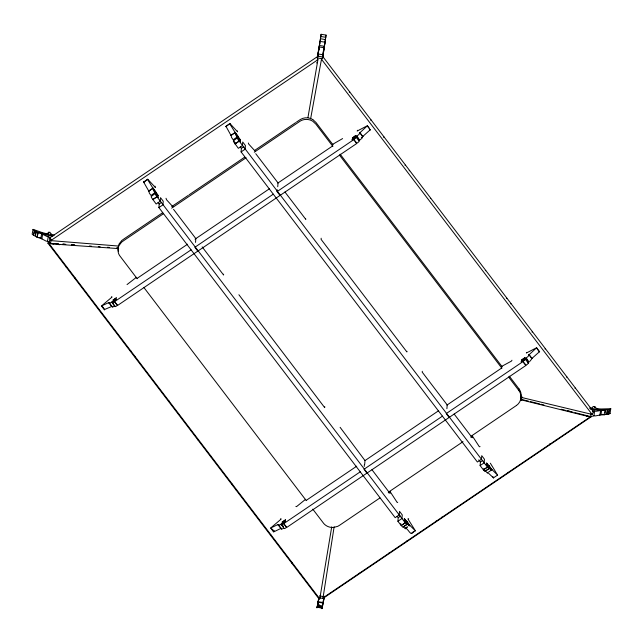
<?xml version="1.0" encoding="UTF-8"?>
<svg xmlns="http://www.w3.org/2000/svg" width="643" height="643" viewBox="0 0 643 643"><rect width="100%" height="100%" fill="white"/><g stroke="black" fill="none" stroke-linecap="round" stroke-linejoin="round"><path stroke-width="0.96" d="M480.112 465.596L484.171 462.847L484.468 459.263L481.728 455.678L481.438 459.263L477.379 462.004L241.093 151.917L245.144 149.168L245.441 145.583L242.708 141.999L242.411 145.583L238.36 148.332L234.068 142.441A2.757 0.587 55.9 0 1 233.811 142.047L233.409 141.203A4.405 0.932 55.9 0 1 233.353 140.93L237.436 137.739L237.412 138.165A4.405 0.932 55.9 0 0 237.46 138.454L237.862 139.306A2.757 0.587 55.9 0 0 238.119 139.692L487.474 467.156L483.415 469.904L480.112 465.596L480.409 462.004L478.77 459.858M356.214 137.297A4.405 1.093 -37.3 0 1 356.101 137.546L355.491 138.237A2.757 0.683 -37.3 0 1 355.129 138.526C351.11 139.555 358.111 142.24 356.351 143.759L117.685 305.385L114.446 301.519L113.064 302.451A2.757 0.683 -37.3 0 1 112.71 302.652L112.139 302.757A4.405 1.093 -37.3 0 1 112.059 302.644L116.383 299.212A1.993 0.498 -37.3 0 0 116.166 299.244L111.802 302.033L115.001 306.486A4.405 1.093 -37.3 0 0 115.081 306.615L115.644 306.51A2.757 0.683 -37.3 0 0 116.005 306.317L117.388 305.385L114.446 301.519M528.313 363.126L525.371 359.268A4.405 1.093 -37.3 0 1 525.259 359.533L524.648 360.217A2.757 0.683 -37.3 0 1 524.278 360.506C520.267 361.543 527.268 364.227 525.5 365.746L286.842 527.373L283.603 523.506L282.261 524.415A2.757 0.683 -37.3 0 1 281.859 524.64L281.296 524.744A4.405 1.093 -37.3 0 1 281.216 524.632L285.468 521.2A1.993 0.498 -37.3 0 0 285.323 521.224L280.951 524.021L284.158 528.474A4.405 1.093 -37.3 0 0 284.238 528.602L284.801 528.498A2.757 0.683 -37.3 0 0 285.162 528.297L286.545 527.364L283.603 523.506M397.913 521.264L401.963 518.515L402.261 514.93L399.528 511.346L399.231 514.93L395.18 517.679L158.885 207.585L162.944 204.844L163.234 201.251L160.501 197.666L160.203 201.251L156.153 204L151.901 198.157A2.757 0.587 55.9 0 1 151.611 197.722L151.209 196.871A4.405 0.932 55.9 0 1 151.153 196.597L155.236 193.414L155.204 193.84A4.405 0.932 55.9 0 0 155.26 194.122L155.662 194.974A2.757 0.587 55.9 0 0 155.919 195.359L405.267 522.823L401.216 525.572L397.913 521.264L398.21 517.679L397.117 516.241M235.057 143.976L239.116 141.227M317.337 59.936L318.197 54.004M317.891 56.166L322.834 57.01L325.414 39.601L326.049 35.076L321.098 34.288L318.197 53.996L323.14 54.784M323.107 53.208L323.517 50.443M233.385 140.584L235.209 142.923M324.41 596.8L324.546 596.23M114.784 305.706L112.469 307.306L112.107 306.663A2.05 0.506 -37.3 0 0 112.099 306.542L108.844 302.54L101.385 306.044L112.083 297.026L111.528 296.72M108.844 302.54L111.769 306.566M114.759 306.044L111.802 302.033L109.23 303.512A1.977 0.49 -37.3 0 1 109.125 303.448L108.836 302.684M158.379 197.489L158.299 197.264A1.993 0.426 55.9 0 0 158.194 197.047L155.067 192.57L150.976 195.448L149.248 192.98L149.096 191.791A2.05 0.434 55.9 0 0 149.096 191.638L143.534 181.897L144.281 182.58M155.992 192.185L152.946 187.933L153.138 188.841A2.05 0.434 55.9 0 1 153.155 189.002L153.492 190.577L158.307 197.586M158.885 207.585L159.183 204L158.09 202.561M195.528 242.379L195.842 238.609L173.546 209.353M240.506 141.91L240.506 141.589A1.993 0.426 55.9 0 0 240.402 141.38L237.275 136.895L233.184 139.772L231.448 137.313L231.303 136.075A2.05 0.434 55.9 0 0 231.295 135.97L226.039 126.43M235.121 132.667L235.145 132.257L238.199 136.509M223.571 274.175L223.603 275.043L202.151 246.888M231.062 135.424L235.113 132.675L235.346 133.23A2.05 0.434 55.9 0 1 235.362 133.334L235.692 134.909L240.49 141.894M241.093 151.917L241.382 148.332L240.289 146.893M238.899 294.743L324.707 407.638L324.779 406.697M280.002 195.464L277.061 191.606L277.213 189.725M277.736 186.711L278.041 182.933L255.745 153.685M282.639 528.731L281.329 529.358L281.272 528.602A2.05 0.506 -37.3 0 0 281.256 528.53L278.001 524.559L280.943 528.417M305.738 218.885L305.811 219.376L284.945 192M280.935 528.53L280.959 528.136M356.664 143.542L353.738 139.467M356.214 137.28L359.156 141.147A4.405 1.093 -37.3 0 1 359.043 141.404L358.432 142.095A2.757 0.683 -37.3 0 1 358.071 142.384L356.68 143.333M359.188 140.761L359.541 140.254L356.592 136.099L352.243 139.346A1.993 0.498 -37.3 0 0 352.059 139.555L351.946 139.812A2.13 0.53 -37.3 0 0 351.994 139.869L356.246 136.903M356.616 136.236L359.035 134.435L359.421 133.326A2.05 0.506 -37.3 0 1 359.445 133.189L367.547 125.618L357.162 131.051L357.645 130.248M362.756 136.581L362.789 136.179M340.107 427.322L364.999 460.589L364.685 464.367M364.243 466.44L364.396 464.559M406.963 351.327L406.906 351.962L321.13 239.429L321.162 238.223M401.216 525.532L405.283 522.622L406.296 523.932A2.757 0.587 55.9 0 0 406.561 524.23L407.011 524.503A4.405 0.932 55.9 0 0 407.091 524.407M405.403 528.192L405.355 528.747A1.977 0.418 55.9 0 1 405.251 528.827L403.338 526.44M406.706 521.2L409.527 525.267A2.05 0.434 55.9 0 0 409.462 525.355L409.245 526.062L404.23 519.898A1.993 0.426 55.9 0 0 404.093 519.825L404.005 519.922A2.13 0.45 55.9 0 0 404.045 520.066L407.389 524.069L403.386 526.689M407.091 524.391L403.04 527.139A4.405 0.932 55.9 0 1 402.952 527.244L402.502 526.979A2.757 0.587 55.9 0 1 402.237 526.681L401.232 525.363M422.338 371.292L422.17 372.08L447.198 404.921L446.893 408.699M483.423 469.864L487.49 466.955L488.495 468.265A2.757 0.587 55.9 0 0 488.76 468.562L489.21 468.827A4.405 0.932 55.9 0 0 489.299 468.739M485.28 471.094L485.24 471.472A4.405 0.932 55.9 0 1 485.16 471.576L484.709 471.303A2.757 0.587 55.9 0 1 484.444 471.006L483.44 469.695M488.913 465.532L491.726 469.599A2.05 0.434 55.9 0 0 491.662 469.687L491.509 470.411L486.413 464.222A1.993 0.426 55.9 0 0 486.301 464.158L486.212 464.254A2.13 0.45 55.9 0 0 486.245 464.399L489.299 468.723M522.896 361.454L525.813 365.521M528.297 362.781C527.461 356.487 524.728 357.797 521.377 361.366A1.993 0.498 -37.3 0 0 521.216 361.543L521.103 361.8A2.13 0.53 -37.3 0 0 521.151 361.848L525.403 358.89M525.765 358.223L528.192 356.423L528.57 355.29A2.05 0.506 -37.3 0 1 528.602 355.169L536.736 347.67L526.32 353.039L526.609 352.557M529.969 361.229L531.504 359.22A2.05 0.506 -37.3 0 1 531.544 359.035L531.946 358.159M321.098 34.304L320.471 38.725L325.414 39.601M521.063 399.954L521.28 397.784M323.509 50.524L323.373 51.4L323.622 50.443M322.834 57.01L322.641 58.288M319.081 597.709L324 598.681L324.265 597.283M388.597 492.892L390.221 491.791L390.028 493.446L371.951 469.711M470.805 437.224L472.42 436.123L472.227 437.77L454.151 414.044M322.28 607.169L317.361 606.14L322.28 607.169L324.024 597.017M322.304 606.976L322.047 608.246L317.152 607.088L316.951 607.876L318.341 600.498A38.411 1.005 -81 0 0 318.783 598.014M353.722 139.676L277.061 191.606M323.943 598.938L322.545 605.931L317.602 605.143L318.96 597.307M322.545 605.931L322.601 605.497M318.43 50.612L318.615 49.262L318.044 53.53M322.047 608.246L321.902 608.712L322.352 606.14M491.662 469.736L489.082 466.344M320.471 38.813L317.385 57.774M325.736 37.286L320.809 36.498M320.085 41.425L325.045 42.173L323.759 49.985M51.175 239.268L50.572 243.215L53.256 243.954A10.184 3.319 9.6 0 0 53.859 244.019M574.834 412.637L591.271 416.712L324.128 597.636L323.011 597.877L334.143 526.746M319.732 43.153L319.442 44.978A38.411 1.005 -81 0 1 318.807 48.932L318.438 50.612M323.606 50.91L322.481 57.677M118.682 248.616L49.125 243.697L47.887 243.078L50.813 243.287L47.887 243.078L318.534 598.255L319.772 598.874L331.724 526.826M317.722 55.483L317.811 54.96M317.433 57.886L319.249 46.971L324.193 47.759L322.537 57.733M322.754 55.748L322.858 55.113M32.938 229.511L34.497 230.451L33.46 235.234L32.15 234.181L33.066 229.366L42.358 232.629A38.411 12.53 9.6 0 0 46.143 233.586L49.109 233.007L48.273 232.348L49.985 232.195L50.676 233.666L51.697 234.181L50.861 234.47L54.285 235.089M33.87 234.189L34.344 231.384M34.248 230.564C39.4 231.601 30.832 237.814 40.541 237.765M36.088 231.319L35.204 236.142L33.46 235.234M49.455 241.696L47.437 241.374A9.09 2.966 9.6 0 1 45.902 241.012L40.847 238.32L37.165 237.13L37.953 232.453L53.666 235.587M40.847 238.32L41.634 233.65L37.993 232.469M41.835 238.979L42.623 234.309L41.634 233.65M48.241 234.148L48.506 232.292M52.879 236.214L42.623 234.309L46.69 236.343A9.09 2.966 9.6 0 0 48.225 236.704L47.478 241.519L50.041 242.901A4.324 1.415 9.6 0 0 50.54 243.006L50.556 243.038M49.471 241.229L50.106 237.492L48.354 236.728M317.272 58.119L317.65 55.925M322.44 57.629L322.593 56.713M521.103 400.203L521.577 397.398M521.272 400.324L521.899 396.594M589.173 416.672L590.636 416.576L591.174 413.578M590.7 416.383A4.324 1.415 9.6 0 0 591.206 416.439L593.931 415.892L594.646 411.086L592.766 410.773M599.839 415.201L600.626 410.523L605.473 410.186L604.685 414.856L600.908 414.864L595.547 415.9A9.09 2.966 9.6 0 1 593.995 415.764L593.859 415.756M600.908 414.864L601.695 410.194M604.774 412.75L605.087 410.877M606.759 414.518L607.482 409.663L609.387 409.511L608.6 414.18L601.494 414.438M606.815 414.494L607.482 409.663M608.535 413.063L609.009 410.258M608.6 414.18L610.054 413.57L610.737 408.715L601.157 408.972A38.411 12.53 9.6 0 1 597.315 408.723L594.453 407.14L595.129 407.244L595.225 406.714L593.071 406.48A1.808 0.595 9.6 0 0 592.999 406.609C592.348 408.635 592.211 407.678 590.097 407.766M316.798 63.046L316.919 62.363M307.941 117.605L317.923 59.695L317.063 56.865L49.913 237.781L50.773 240.619L118.24 246.02M318.944 597.821L317.602 605.119M324.056 597.628L323.212 602.539L318.269 601.752L319 598.151M324.377 596.969L324.193 597.894L324.345 597.162M310.593 118.931L321.476 59.252L322.963 56.785L593.61 411.962L592.123 414.422L520.549 397.221M323.027 602.684L322.456 605.634M317.112 607.402L317.361 606.14M531.914 358.456L539.678 351.528L539.26 351.552M610.85 408.844L609.387 409.511M610.054 413.57L609.323 413.192M409.768 525.275L415.418 530.837L407.903 518.917L408.659 518.732M491.967 469.607L497.618 475.169L490.336 463.201M326.049 35.092L324.394 45.766A38.411 1.005 -81 0 1 323.75 49.72M317.329 606.405L317.658 604.709L319.635 605.023M278.041 524.672L278.315 524.672A2.05 0.506 -37.3 0 1 278.331 524.744L278.282 525.435A1.977 0.49 -37.3 0 0 278.387 525.492C280.645 523.273 284.431 525.323 283.314 528.273M342.606 138.583L332.656 144.321L332.439 146.098L277.808 183.094M511.965 360.233L511.434 361.101L501.813 366.309L501.596 368.077L446.957 405.082M104.463 309.556L111.786 306.438M359.831 132.562L362.765 136.469L370.521 129.54L369.508 129.886M359.815 132.731L362.756 136.597L362.411 136.999A2.05 0.506 -37.3 0 0 362.363 137.144L361.977 138.293L359.509 140.295L356.568 136.437M524.817 357.854L521.473 360.12A4.123 1.029 -37.3 0 1 521.473 360.032L524.873 357.709A4.461 1.109 -37.3 0 1 524.865 357.805M273.934 531.239L274.545 530.74M66.092 266.974L66.51 266.628M74.652 278.202L75.086 277.848M130.521 351.399L130.955 351.046M134.612 356.769L135.046 356.415M168.514 401.264L168.956 400.902M198.02 439.981L198.462 439.619M210.759 456.699L211.201 456.337M231.922 484.468L232.356 484.115M236.013 489.837L236.447 489.484M270.349 535.024L270.791 534.663M291.769 563.131L292.203 562.778M300.329 574.36L300.747 574.022M136.412 277.326L127.049 284.568M305.57 499.314L296.479 506.676L295.868 506.371M522.872 361.663L446.218 413.594L449.16 417.452M525.837 365.312L527.22 364.372A2.757 0.683 -37.3 0 0 527.59 364.083L528.2 363.391A4.405 1.093 -37.3 0 0 528.305 363.142M50.773 240.619L317.923 59.695M143.71 181.977L147.761 179.228L155.365 187.507L154.963 186.165M225.918 126.301L229.969 123.56L237.572 131.839L237.275 130.875M143.614 182.379L147.761 179.228M225.814 126.711L229.969 123.56M148.871 190.923L152.921 188.174L147.665 179.63M231.07 135.255L235.129 132.506L229.864 123.962M148.854 191.092L152.913 188.351L158.315 195.673A4.123 0.876 55.9 0 1 158.299 195.802L155.871 192.619A4.461 0.948 55.9 0 1 155.855 192.458L155.968 192.442M152.873 199.434L156.924 196.694M235.073 143.767L239.132 141.018M152.857 199.643L156.908 196.903M159.183 204L161.618 202.352M241.382 148.332L243.818 146.684M162.695 212.688L123.954 238.931L121.744 240.522L119.172 243.882A11.502 10.867 4.7 0 0 118.24 249.878A11.397 10.77 4.7 0 0 118.529 251.244M171.777 206.54L188.295 195.351M189.114 194.797L244.565 157.246M254.403 150.583L295.643 122.652M163.386 213.765L123.818 240.562L121.607 242.162L119.035 245.522A11.502 10.867 4.7 0 0 118.103 251.517A11.397 10.77 4.7 0 0 119.542 255.48L137.2 278.74M171.641 208.171L246.076 157.768M254.274 152.214L300.233 121.101A11.389 10.762 4.7 0 1 304.364 119.574A11.478 10.851 4.7 0 1 312.691 121.189L315.882 124.139L332.889 146.459M137.104 278.379L187.587 244.195M195.03 239.148L269.53 188.704M191.092 249.83L114.43 301.728M273.291 194.162L194.861 247.282L197.795 251.14M361.35 137.546L362.756 136.597M306.261 500.367L356.744 466.183M365.015 460.573L438.679 410.684M360.249 471.817L283.587 523.715M442.448 416.142L364.01 469.261L366.952 473.119M379.957 497.923L339.761 525.146L337.8 526.32L333.58 527.453A11.502 10.867 4.7 0 1 329.296 527.011A11.397 10.762 4.7 0 1 323.815 523.587L312.779 509.152M388.276 492.289L463 441.685M471.19 436.139L516.538 405.42M398.21 517.679L400.637 516.032M480.409 462.004L482.845 460.356M486.084 470.539L489.604 468.217L485.553 470.965L487.458 473.152A1.977 0.418 55.9 0 0 487.547 473.127L487.611 472.436A2.05 0.434 55.9 0 1 487.635 472.372L493.511 477.934L492.851 476.479M405.717 527.991L407.34 526.89M405.701 528.16L407.324 527.059M488.72 471.938L491.148 470.29M405.837 528.104C409.462 530.547 410.499 536.503 413.634 531.359M411.223 533.569L415.274 530.821M493.422 477.902L497.481 475.153M323.011 597.877L590.161 416.961L591.271 416.712M296.431 122.122L300.369 119.469A11.389 10.762 4.7 0 1 312.763 119.542M529.293 361.688L528.699 362.258L525.725 358.424M37.165 237.13L38.218 232.292L35.992 231.472M112.091 302.25L113.264 303.793M349.302 92.142L349.728 91.909M370.722 120.249L371.156 120.016M383.574 137.232L384.008 136.999M405.066 165.42L405.492 165.187M409.157 170.789L409.583 170.556M430.312 198.558L430.746 198.325M485.296 270.719L485.73 270.486M506.459 298.481L506.885 298.256M510.558 303.858L510.984 303.625M532.026 332.045L532.46 331.812M544.999 348.964L545.433 348.731M566.419 377.071L566.845 376.838M574.995 388.292L575.405 388.075M50.106 237.492L49.792 237.854L50.58 238.167M278.001 524.519L270.59 528.072L281.24 519.014L280.678 518.708M280.935 528.385L273.974 531.761C272.905 532.283 273.669 529.39 271.997 529.068M607.603 409.824L601.293 409.712L589.655 408.297M480.064 446.62L479.373 446.781L472.42 436.123M397.72 502.328L397.189 502.464L390.221 491.791M592.5 411.801L594.775 411.094A9.09 2.966 9.6 0 0 596.334 411.231L600.626 410.523L590.33 409.165M89.393 246.02L91.314 246.148M53.851 243.504L57.822 243.785M62.789 244.131L65.771 244.34M71.735 244.766L74.717 244.975M107.413 247.29L109.382 247.426M116.447 247.925L118.441 248.069M71.437 244.758L74.331 244.959M53.739 243.496L58.617 243.842M63.046 244.155L64.557 244.268M98.266 246.647L100.139 246.775M71.767 244.838L73.575 245.015M57.428 244.428L59.703 244.694M319.45 45.5L324.402 46.288M317.618 57.999L322.561 58.786M319.475 595.924L323.429 596.559M318.148 602.226L323.091 603.013M318.14 607.241L320.118 607.563M587.308 416.326L586.721 416.19M567.19 410.74L570.88 411.657M520.404 399.134L528.409 401.119M530.346 401.594L539.493 403.868M540.98 404.238L543.882 404.953M561.291 409.278L565.157 410.234M567.094 410.716L572.897 412.155M520.525 399.681L590.161 416.961M238.047 136.903L240.506 140.134A4.123 0.876 55.9 0 0 240.522 140.037L238.063 136.758A4.461 0.948 55.9 0 0 238.047 136.887M312.82 119.558L316.018 122.508L333.026 144.828M255.183 151.177L248.656 144.008L248.351 143.003M172.983 206.845L166.457 199.676L166.031 198.277M321.476 59.252L592.123 414.422M367.33 125.626L369.09 127.949M536.479 347.614L539.421 351.472M367.37 126.06L370.312 129.918M536.527 348.04L539.469 351.906M528.988 354.55L531.93 358.408M528.972 354.719L531.914 358.577M356.592 136.099L359.533 139.957M525.749 358.079L528.691 361.945M340.171 154.199L502.038 366.623M509.296 376.155L518.981 388.862M339.44 155.051L501.902 368.262M508.557 376.991L518.845 390.494M235.113 132.675L238.183 136.702M488.841 465.685L488.985 466.087A4.461 0.948 55.9 0 1 488.969 466.175L486.51 462.976A4.123 0.876 55.9 0 1 486.518 462.864L491.959 469.744M235.354 133.422L237.934 136.766M235.651 143.614L235.274 143.092M406.681 521.457L406.778 521.754A4.461 0.948 55.9 0 1 406.77 521.851L404.31 518.644A4.123 0.876 55.9 0 1 404.31 518.539L409.76 525.411M153.147 189.09L155.735 192.434M406.874 522.012L409.462 525.403M400.951 524.093L400.605 523.635M143.799 287.389L306.293 500.632M281.248 524.262L282.422 525.781M102.261 306.309L104.608 309.396M101.546 306.076L104.487 309.942M270.703 528.064L273.645 531.922M49.125 243.697L319.772 598.874M483.456 468.699L484.645 470.266M555.48 440.262L555.785 440.736M549.371 443.935L549.894 444.739M508.107 472.251L508.42 472.726M441.942 517.068L442.247 517.543M436.195 520.959L436.501 521.433M406.577 541.004L406.89 541.486M388.822 553.125L389.136 553.607M359.292 573.122L359.598 573.596M323.863 598.046A38.411 1.005 -81 0 1 323.726 598.802M323.525 599.943A38.411 1.005 -81 0 1 323.284 601.285M518.965 388.822A11.486 10.851 4.7 0 1 520.525 398.789M518.829 390.454A11.486 10.851 4.7 0 1 516.506 405.452M355.483 135.536L355.716 135.721A4.461 1.109 -37.3 0 1 355.708 135.826L352.372 138.1A4.123 1.029 -37.3 0 1 352.316 138.044L355.483 135.536M116.287 297.854L116.287 297.886A4.123 1.029 -37.3 0 1 116.27 297.99L112.927 300.257A4.212 1.053 -37.3 0 1 112.895 300.136L116.287 297.854M285.444 519.833L285.444 519.874A4.123 1.029 -37.3 0 1 285.428 519.978L282.044 522.261A4.212 1.053 -37.3 0 1 282.052 522.124L285.444 519.833M109.173 302.757A2.05 0.506 -37.3 0 0 109.157 302.684"/></g></svg>
